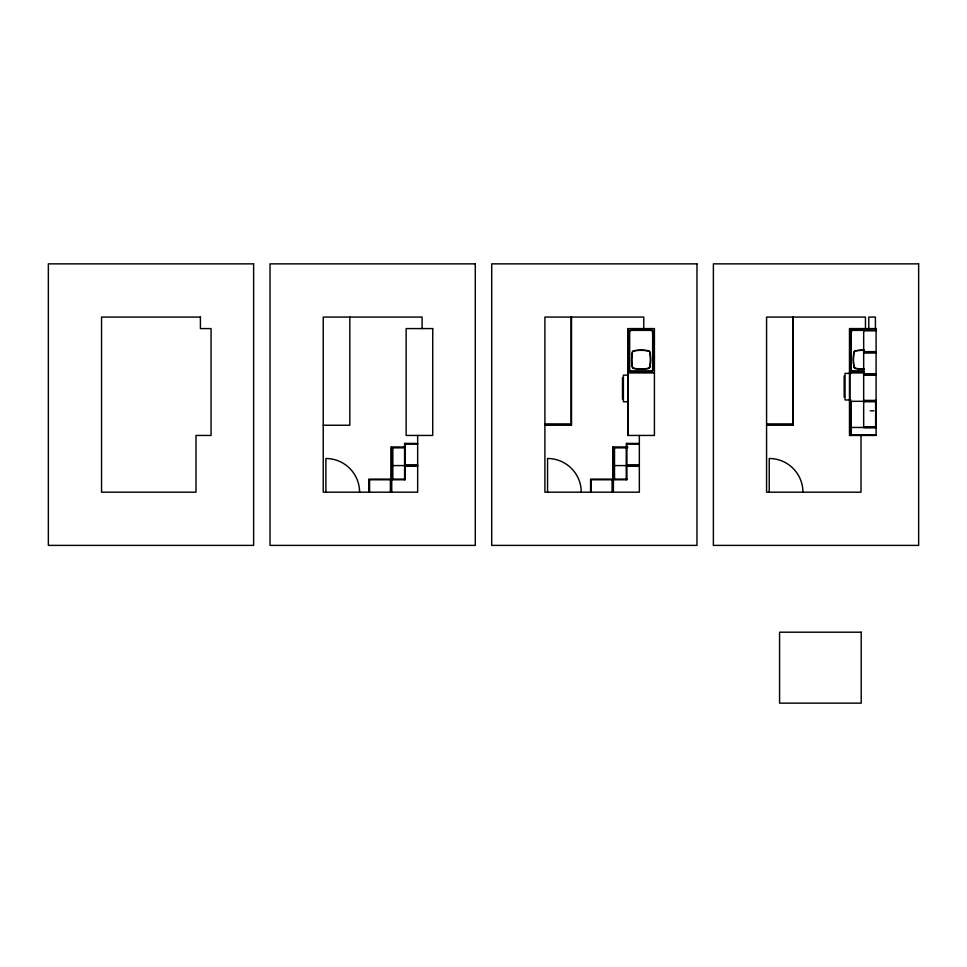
<?xml version="1.0" encoding="UTF-8"?>
<svg xmlns="http://www.w3.org/2000/svg" width="967" height="967" viewBox="0 0 967 967"><rect width="100%" height="100%" fill="white"/><g stroke="black" fill="none" stroke-linecap="round" stroke-linejoin="round"><path stroke-width="1.45" d="M868.886 329.699L853.039 329.699A2.442 2.442 0 0 0 850.597 332.14L850.597 369.382A2.442 2.442 0 0 0 853.039 371.824L864.002 371.824M876.09 330.146L853.039 330.146A1.994 1.994 0 0 0 851.045 332.14L851.045 369.382A1.994 1.994 0 0 0 853.039 371.376L864.002 371.376M864.002 330.363L853.039 330.363A1.777 1.777 0 0 0 851.262 332.14L851.262 369.382A1.777 1.777 0 0 0 853.039 371.159L864.002 371.159M863.676 330.811L876.09 330.811M863.676 351.65L876.09 351.65M863.676 352.314L876.09 352.314M863.676 352.979L876.09 352.979M627.813 372.924L654.417 372.924M849.485 372.924L864.268 372.924M850.96 373.371L845.049 373.371L845.049 399.975L850.96 399.975M863.676 373.818L876.09 373.818M863.676 374.483L876.09 374.483M627.813 375.148L623.377 375.148L623.377 401.74L627.813 401.74M863.676 375.148L876.09 375.148M863.676 400.411L876.09 400.411M863.676 401.075L876.09 401.075M864.474 401.305L851.262 401.305L851.262 435.44M863.676 401.74L876.09 401.74M870.276 410.83L873.914 410.83M544.904 423.909L571.509 423.909M766.577 423.909L793.182 423.909M323.232 425.238L349.824 425.238L349.824 317.067M544.904 425.238L571.509 425.238L571.509 317.067M766.577 425.238L793.182 425.238L793.182 317.067M863.676 427.015L876.09 427.015M864.123 427.233L875.643 427.233L875.643 401.523M876.09 427.462L850.597 427.462L850.597 435.44M876.09 427.68L863.676 427.68L863.676 330.146M851.262 434.775L876.09 434.775M417.659 443.418L404.581 443.418L404.581 479.777M639.344 443.418L626.253 443.418L626.253 479.777M405.246 444.083L417.659 444.083M626.93 444.083L639.344 444.083M404.581 446.972L391.067 446.972L391.067 478.617M627.716 446.972L612.74 446.972L612.74 478.617M404.52 447.854L392.167 447.854L392.167 478.883M627.656 447.854L613.84 447.854L613.84 478.883M405.246 464.922L417.659 464.922M626.93 464.922L639.344 464.922M392.832 465.586L417.659 465.586M614.516 465.586L639.344 465.586M405.246 466.251L417.659 466.251M626.93 466.251L639.344 466.251M405.246 479.112L368.898 479.112L368.898 492.191M626.93 479.112L590.571 479.112L590.571 492.191M368.898 479.777L405.246 479.777L405.246 443.418M590.571 479.777L626.93 479.777L626.93 443.418M875.425 330.46L875.425 317.067L868.789 317.067L868.777 330.46M865.453 328.587L865.453 317.067L766.577 317.067L766.577 492.191L861.017 492.191L861.017 435.44M849.933 328.587L849.933 435.44M844.167 376.03L844.167 397.316M792.735 317.067L792.735 425.238M769.236 492.191L769.236 458.491A33.7 33.7 0 0 1 802.936 492.191M643.768 328.587L643.768 317.067L544.904 317.067L544.904 492.191L639.344 492.191L639.344 435.44M628.26 328.587L628.26 435.44M622.494 377.807L622.494 399.081M614.516 447.854L614.516 478.883M613.404 479.777L613.404 492.191M613.175 446.972L613.175 478.617M612.74 479.112L612.74 492.191M612.075 479.777L612.075 492.191M591.236 479.777L591.236 492.191M571.062 317.067L571.062 425.238M547.564 492.191L547.564 458.491A33.7 33.7 0 0 1 581.264 492.191M422.095 328.587L422.095 317.067L323.232 317.067L323.232 492.191L417.659 492.191L417.659 435.44M392.832 447.854L392.832 478.883M391.732 479.777L391.732 492.191M391.502 446.972L391.502 478.617M391.067 479.112L391.067 492.191M390.402 479.777L390.402 492.191M369.563 479.777L369.563 492.191M325.891 492.191L325.891 458.491A33.7 33.7 0 0 1 359.579 492.191M864.16 369.14A40.94 40.94 0 0 1 855.517 368.512A1.994 1.994 0 0 1 853.909 366.892M853.909 366.892A40.94 40.94 0 0 1 853.909 352.363M853.909 352.363A1.994 1.994 0 0 1 855.517 350.755A40.94 40.94 0 0 1 864.16 350.114M864.147 350.332A40.711 40.711 0 0 0 855.553 350.961A1.777 1.777 0 0 0 854.127 352.399A40.711 40.711 0 0 0 854.127 366.856A1.777 1.777 0 0 0 855.565 368.282M864.147 368.91A40.711 40.711 0 0 1 855.553 368.294M648.337 368.282A1.777 1.777 0 0 0 649.764 366.856A40.711 40.711 0 0 0 649.776 352.399A1.777 1.777 0 0 0 648.337 350.973A40.711 40.711 0 0 0 633.881 350.961A1.777 1.777 0 0 0 632.454 352.399A40.711 40.711 0 0 0 632.442 366.856A1.777 1.777 0 0 0 633.881 368.282M648.337 368.294A40.711 40.711 0 0 1 633.881 368.294M253.62 263.858L48.35 263.858L48.35 545.388L253.62 545.388L253.62 263.858M475.293 263.858L270.023 263.858L270.023 545.388L475.293 545.388L475.293 263.858M696.977 263.858L491.707 263.858L491.707 545.388L696.977 545.388L696.977 263.858M918.65 263.858L713.38 263.858L713.38 545.388L918.65 545.388L918.65 263.858M200.423 317.067L101.547 317.067L101.547 492.191L195.987 492.191L195.987 435.44L211.06 435.44L211.06 328.587L200.423 328.587L200.423 317.067M432.733 328.587L406.14 328.587L406.14 435.44L432.733 435.44L432.733 328.587M654.417 328.587L627.813 328.587L627.813 435.44L654.417 435.44L654.417 328.587M876.09 328.587L849.485 328.587L849.485 435.44L876.09 435.44L876.09 328.587M650.864 329.699L631.354 329.699A2.442 2.442 0 0 0 628.925 332.14L628.925 369.382A2.442 2.442 0 0 0 631.354 371.824L650.864 371.824A2.442 2.442 0 0 0 653.305 369.382L653.305 332.14A2.442 2.442 0 0 0 650.864 329.699M650.864 330.146L631.354 330.146A1.994 1.994 0 0 0 629.36 332.14L629.36 369.382A1.994 1.994 0 0 0 631.354 371.376L650.864 371.376A1.994 1.994 0 0 0 652.858 369.382L652.858 332.14A1.994 1.994 0 0 0 650.864 330.146M650.864 330.363L631.354 330.363A1.777 1.777 0 0 0 629.59 332.14L629.59 369.382A1.777 1.777 0 0 0 631.354 371.159L650.864 371.159A1.777 1.777 0 0 0 652.64 369.382L652.64 332.14A1.777 1.777 0 0 0 650.864 330.363M861.21 632.2L779.571 632.2L779.571 703.142L861.21 703.142L861.21 632.2M648.373 368.5A1.994 1.994 0 0 0 649.993 366.892A40.94 40.94 0 0 0 649.993 352.363A1.994 1.994 0 0 0 648.373 350.755A40.94 40.94 0 0 0 633.844 350.743A1.994 1.994 0 0 0 632.237 352.363A40.94 40.94 0 0 0 632.225 366.892A1.994 1.994 0 0 0 633.844 368.5A40.94 40.94 0 0 0 648.373 368.512"/></g></svg>
